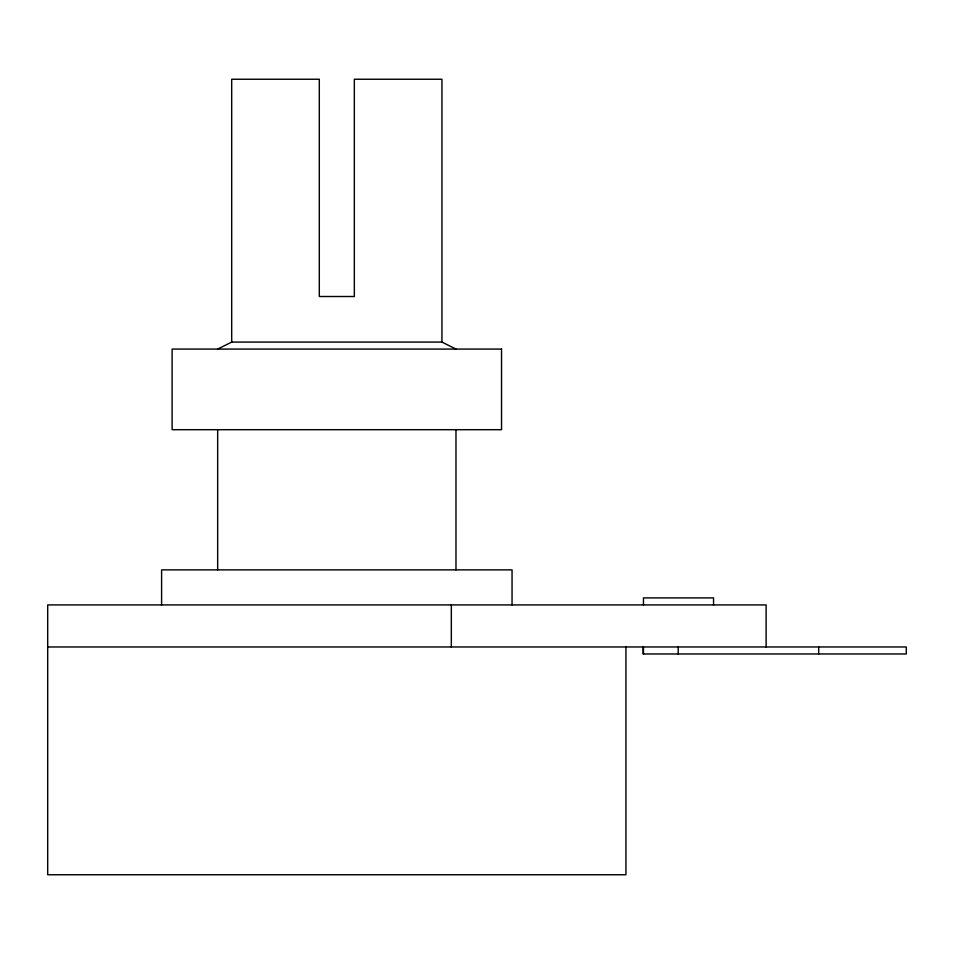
<?xml version="1.0" encoding="UTF-8"?>
<svg xmlns="http://www.w3.org/2000/svg" width="954" height="954" viewBox="0 0 954 954"><rect width="100%" height="100%" fill="white"/><g stroke="black" fill="none" stroke-linecap="round" stroke-linejoin="round"><path stroke-width="1.43" d="M217.667 349.081L231.691 342.081L441.952 342.081L455.976 349.081M47.7 646.967L906.3 646.967L906.3 653.979L643.139 653.979L643.139 646.967M818.687 646.967L818.687 653.979M766.122 646.967L766.122 604.919L47.7 604.919L47.7 874.758L625.943 874.758L625.943 646.967M713.556 604.919L713.556 597.908L643.461 597.908L643.461 604.919M678.187 646.967L678.187 653.979M643.461 646.967L643.461 653.979M512.048 604.919L512.048 569.872L161.596 569.872L161.596 604.919M455.976 429.694L455.976 569.872M451.325 604.919L451.325 646.967M441.952 342.081L441.952 79.242L354.339 79.242L354.339 296.515L319.304 296.515L319.304 79.242L231.691 79.242L231.691 342.081M217.667 429.694L217.667 569.872M501.53 349.081L172.114 349.081L172.114 429.694L501.53 429.694L501.53 349.081"/></g></svg>
